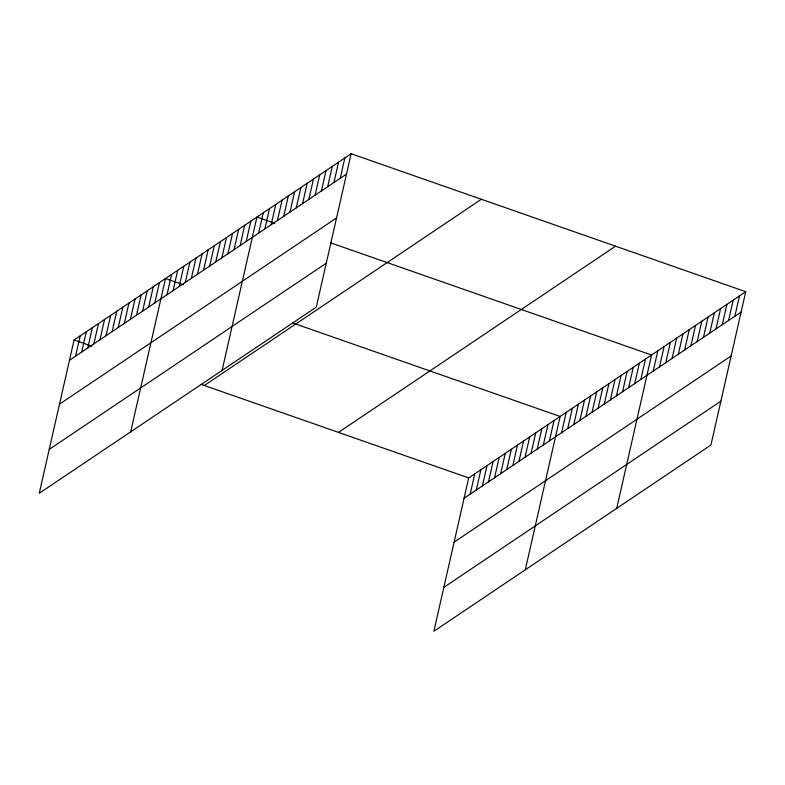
<?xml version="1.0" encoding="UTF-8"?>
<svg xmlns="http://www.w3.org/2000/svg" width="785" height="785" viewBox="0 0 785 785"><rect width="100%" height="100%" fill="white"/><g stroke="black" fill="none" stroke-linecap="round" stroke-linejoin="round"><path stroke-width="1.18" d="M351.13 153.742L74.084 339.964L39.25 493.304L316.296 307.082L351.13 153.742L745.75 291.696L710.916 445.036L433.87 631.258L468.704 477.918L745.75 291.696M75.566 356.204L80.188 335.862M81.66 352.102L86.281 331.77M87.753 348.01L92.375 327.669M93.847 343.909L98.468 323.567M99.94 339.817L104.562 319.475M106.034 335.715L110.656 315.374M112.127 331.623L116.749 311.282M118.231 327.522L122.852 307.18M124.324 323.43L128.946 303.088M130.418 319.328L135.04 298.987M136.512 315.236L141.133 294.895M142.605 311.135L147.227 290.793M148.699 307.043L153.32 286.702M154.792 302.941L159.414 282.6M130.673 431.848L165.517 278.508L183.317 284.729M166.989 294.748L171.611 274.407M173.083 290.656L177.704 270.315M179.176 286.554L183.798 266.213M185.27 282.463L189.892 262.121M191.363 278.361L195.985 258.02M197.457 274.269L202.079 253.928M203.56 270.168L208.172 249.826M209.654 266.076L214.276 245.734M215.747 261.974L220.369 241.633M221.841 257.882L226.463 237.541M227.935 253.781L232.556 233.439M234.028 249.689L238.65 229.348M240.122 245.587L244.743 225.246M246.225 241.495L250.837 221.154M222.096 370.392L256.94 217.052L274.74 223.283M258.599 233.174L263.22 212.833M264.879 228.955L269.5 208.614M271.159 224.736L275.771 204.394M277.439 220.506L282.05 200.175M283.719 216.287L288.33 195.956M289.989 212.068L294.611 191.726M296.269 207.848L300.89 187.507M302.549 203.629L307.171 183.288M308.829 199.41L313.45 179.068M315.109 195.18L319.73 174.849M321.389 190.961L326.01 170.63M327.669 186.742L332.29 166.4M333.949 182.522L338.57 162.181M340.229 178.303L344.85 157.962M470.186 494.158L474.797 473.816M476.279 490.066L480.901 469.724M482.373 485.964L486.994 465.623M488.466 481.872L493.088 461.531M494.56 477.771L499.182 457.429M500.653 473.679L505.275 453.337M506.747 469.577L511.369 449.236M512.85 465.485L517.462 445.144M518.944 461.384L523.566 441.042M525.037 457.292L529.659 436.951M531.131 453.19L535.753 432.849M537.225 449.099L541.846 428.757M543.318 444.997L547.94 424.656M549.412 440.905L554.033 420.564M525.293 569.802L560.127 416.462L292.393 322.87M561.609 432.712L566.23 412.37M567.702 428.61L572.324 408.269M573.796 424.508L578.417 404.177M579.889 420.417L584.511 400.075M585.983 416.315L590.605 395.983M592.076 412.223L596.698 391.882M598.18 408.121L602.792 387.79M604.273 404.03L608.895 383.688M610.367 399.928L614.989 379.597M616.461 395.836L621.082 375.495M622.554 391.735L627.176 371.403M628.648 387.643L633.269 367.301M634.741 383.541L639.363 363.21M640.845 379.449L645.456 359.108M616.716 508.356L651.56 355.016L330.397 242.742M653.218 371.128L657.84 350.797M659.498 366.909L664.11 346.568M665.778 362.69L670.39 342.348M672.058 358.47L676.67 338.129M678.328 354.251L682.95 333.91M684.608 350.022L689.23 329.69M690.888 345.802L695.51 325.471M697.168 341.583L701.79 321.242M703.448 337.364L708.07 317.022M709.728 333.144L714.35 312.803M716.008 328.925L720.63 308.584M722.288 324.705L726.91 304.364M728.568 320.476L733.19 300.145M734.848 316.257L739.47 295.925M69.463 360.295L346.509 174.084M59.493 404.187L336.539 217.975M49.219 449.412L326.266 263.191M204.316 385.484L481.352 199.272M338.482 432.388L615.528 246.176M464.082 498.259L741.128 312.037M454.113 542.15L731.159 355.929M443.839 587.366L720.885 401.155M74.084 339.964L91.894 346.185M200.97 384.316L468.704 477.918"/></g></svg>
